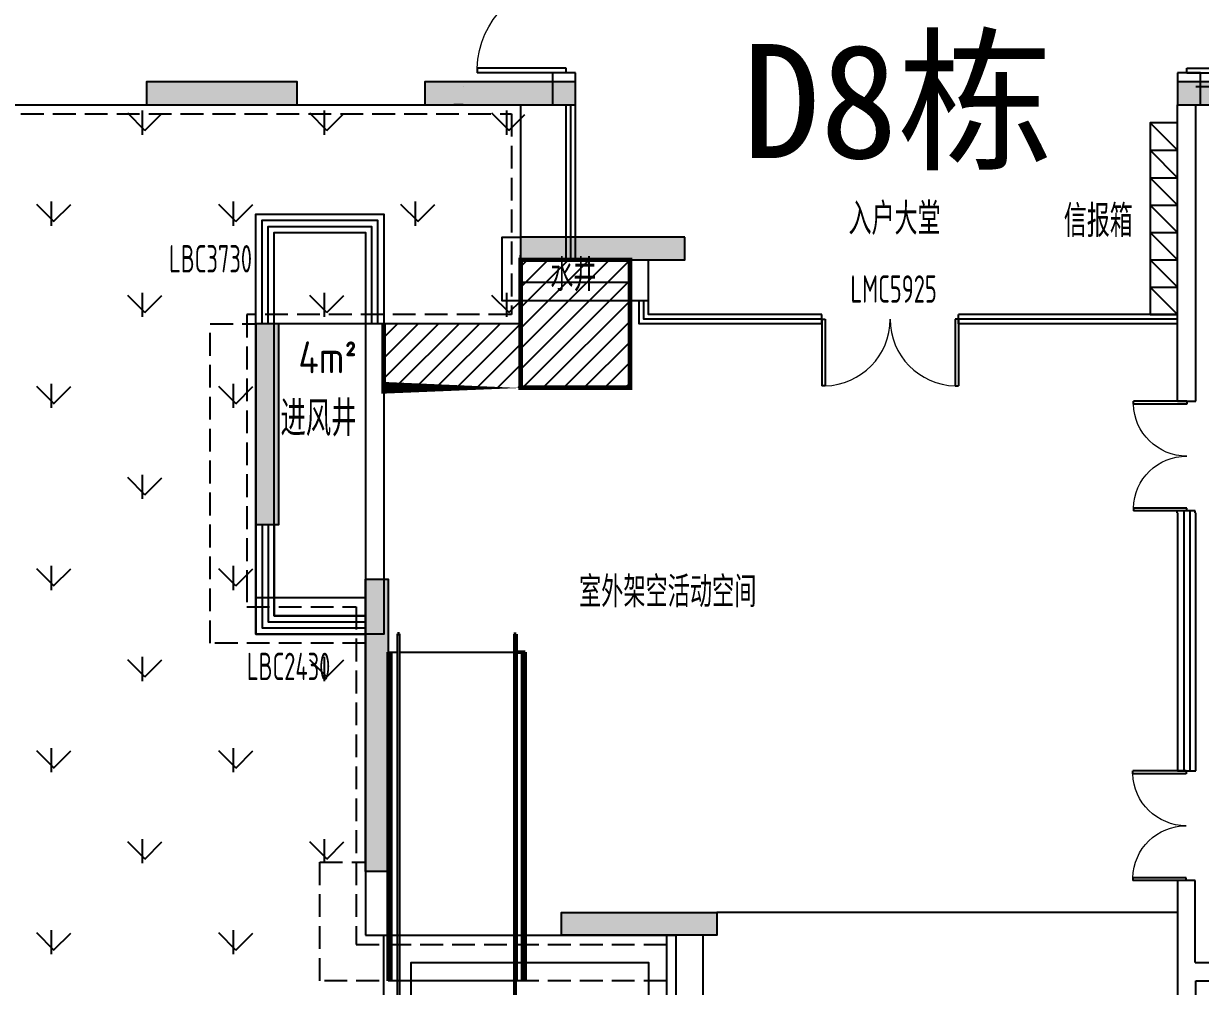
# Model space of a CAD drawing. Header units: millimetres. Extents: x 36720183 to 38160956, y 58934012 to 60388477.
# Drawn here: x 37649512 to 37662409, y 59353506 to 59364056 of the extents above; entities that cross this region are included whole.
import ezdxf

# ---------------------------------------------------------------- set-up
doc = ezdxf.new("R2010")
doc.units = ezdxf.units.MM
doc.header["$LTSCALE"] = 1000
doc.header["$MEASUREMENT"] = 0
doc.linetypes.add('DASH', pattern=[0.35, 0.25, -0.1])
doc.linetypes.add('X-A7-L1-PLAN$0$DOTE', pattern=[2.4200000000000004, 2, -0.2, 0.02, -0.2])
for name, color, linetype in [('003-核算户型面积-公摊部分轮廓', 30, 'Continuous'), ('@ 绿化', 8, 'Continuous'), ('@YL', 2, 'Continuous'), ('@扑救面填充', 8, 'Continuous'), ('C_Wall', 6, 'Continuous'), ('CURTWALL', 4, 'Continuous'), ('j-建筑提资说明', 5, 'Continuous'), ('PUB_TEXT', 7, 'Continuous'), ('RMJM - P1 - P - 120-1$0$文字说明', 7, 'Continuous'), ('TEXT', 1, 'Continuous'), ('WALL', 4, 'Continuous'), ('WINDOW', 2, 'Continuous'), ('WINDOW_TEXT', 3, 'Continuous'), ('X-A7-L1-PLAN$0$240_STAIR_R', 1, 'Continuous'), ('X-A7-L1-PLAN$0$DIM_SYMB', 3, 'Continuous'), ('X-A7-L1-PLAN$0$dote', 1, 'X-A7-L1-PLAN$0$DOTE'), ('扑救面', 2, 'Continuous'), ('沉板', 2, 'Continuous'), ('裙楼挑廊', 7, 'Continuous'), ('首层轮廓', 6, 'Continuous')]:
    doc.layers.add(name, color=color, linetype=linetype)
doc.layers.add('X-A7-L1-PLAN$0$230_Floors', color=1, linetype='Continuous', lineweight=50)
doc.layers.add('水管井及降板', color=3, linetype='Continuous', plot=False)
doc.styles.add('RMJM - P1 - P - 120-1$0$RMJM_TEXT', font='ARIAL.TTF', dxfattribs={"height": 2.5})
doc.styles.get("Standard").update_dxf_attribs({"font": 'gbenor.shx', "bigfont": 'gbcbig.shx'})

# ---------------------------------------------------------------- blocks, each defined once
blk = doc.blocks.new('gj1-0107')
at = {"layer": 'WALL', "color": 2}
for points in [[(43014777.91763943, 57649299.08326968), (43016177.8826163, 57649299.08326967), (43016177.8826163, 57644699.08317903), (43014777.91763943, 57644699.08317904)], [(43014977.91763943, 57649099.08326968), (43015977.8826163, 57649099.08326967), (43015977.8826163, 57644899.08317903), (43014977.91763943, 57644899.08317904)]]:
    blk.add_lwpolyline(points, close=True, dxfattribs=at)
at = {"layer": 'j-建筑提资说明', "color": 2, "insert": (43015242.5319606, 57647905.64062412), "char_height": 350, "width": 661.7919815480709, "attachment_point": 1}
blk.add_mtext('4m²', dxfattribs=at)
at = {"layer": 'PUB_TEXT', "color": 2}
blk.add_text('进风井', height=385.8156028368794, dxfattribs=at).set_placement((43015046.68341088, 57646867.79269774))
blk = doc.blocks.new('$DorLib2D$00000002')
for p, q in [((-0.5, -5.684341886080802e-17), (-0.5000000000000007, 0.4875)), ((-0.4750000000000007, 0.4875), (-0.5000000000000007, 0.4875)), ((-0.475, -2.842170943040401e-17), (-0.4750000000000007, 0.4875)), ((0.475, -2.842170943040401e-17), (0.4750000000000007, 0.4875)), ((0.4750000000000007, 0.4875), (0.5000000000000007, 0.4875)), ((0.5, -5.684341886080802e-17), (0.5000000000000007, 0.4875)), ((-0.5, -5.684341886080802e-17), (-0.475, -2.842170943040401e-17)), ((0.5, -5.684341886080802e-17), (0.475, -2.842170943040401e-17))]:
    blk.add_line(p, q)
at = {"lineweight": 13}
for centre, start, end in [((-0.4875, -4.263256414560601e-17), 0, 88.53071641864632), ((0.4875, -4.263256414560601e-17), 91.4692835813537, 180)]:
    blk.add_arc(centre, 0.4875, start, end, dxfattribs=at)
blk = doc.blocks.new('$DorLib2D$00000001')
for p, q in [((0.45, 0.9750000000000001), (0.5000000000000002, 0.9750000000000001)), ((0.45, 0), (0.45, 0.9750000000000001)), ((0.5, 0), (0.5, 0.9750000000000001)), ((0.5, 0), (0.45, 0))]:
    blk.add_line(p, q)
at = {"lineweight": 13}
blk.add_arc((0.475, 0), 0.975, 91.4692835813538, 180, dxfattribs=at)
blk = doc.blocks.new('wza-0112')
at = {"layer": 'X-A7-L1-PLAN$0$230_Floors'}
for p, q in [((4846713.75029368, -2268723.43919775), (4846688.752379936, -2268723.440031284)), ((4846688.980200064, -2272523.936653272), (4846688.863165648, -2268723.440027558)), ((4847989.158318815, -2268723.396656797), (4847964.160405071, -2268723.397490331)), ((4846688.795417749, -2268923.440087349), (4846588.746726249, -2268923.443654315)), ((4846588.980200206, -2272523.939732225), (4846588.869324622, -2268923.443649658)), ((4846618.610633508, -2272523.985012197), (4846618.721510486, -2268923.442585156)), ((4848058.980200176, -2272523.938808353), (4848059.091077388, -2268923.390167528)), ((4848088.980200206, -2272523.939732225), (4848089.091077418, -2268923.390167528))]:
    blk.add_line(p, q, dxfattribs=at)
at = {"layer": 'X-A7-L1-PLAN$0$240_STAIR_R'}
for points in [[(4846588.980200206, -2272523.939732225), (4846688.980200299, -2272523.939732225)], [(4846713.75029368, -2272523.939732225), (4847964.160405301, -2272523.939732225)], [(4847989.158318815, -2272523.939732225), (4848088.980200206, -2272523.939732225)]]:
    blk.add_lwpolyline(points, dxfattribs=at)
at = {"layer": 'X-A7-L1-PLAN$0$DIM_SYMB'}
blk.add_lwpolyline([(4847338.980147817, -2272634.964713962, 0, 0, 0), (4847338.851141714, -2269354.535967247, 79.99999999999997, 0, 0), (4847338.835208648, -2269054.535967433, 0, 0, 0)], format="xyseb", dxfattribs=at)
at = {"layer": 'X-A7-L1-PLAN$0$dote', "linetype": 'ByBlock'}
blk.add_line((4847964.160405071, -2268923.390167528), (4846713.75029368, -2268923.390167528), dxfattribs=at)
for points in [[(4846713.75029368, -2268723.43919775), (4846713.75029368, -2272723.208914273), (4846688.752379936, -2272723.208914273), (4846688.752379936, -2268723.440031284)], [(4847964.160405301, -2268723.397490331), (4847964.160405301, -2272723.208914273), (4847989.158318815, -2272723.208914273), (4847989.158318815, -2268723.396656797)], [(4848089.164984384, -2268923.390167528), (4847989.158318815, -2268923.390167528)]]:
    blk.add_lwpolyline(points, dxfattribs=at)
at = {"layer": 'TEXT'}
blk.add_text('上', height=350, dxfattribs=at).set_placement((4847202.125915825, -2273079.409320369))
blk = doc.blocks.new('D7D8scpm')
at = {"layer": 'C_Wall'}
h = blk.add_hatch(color=6, dxfattribs=at)
h.dxf.hatch_style = 1
h.paths.add_polyline_path([(468881.432535693, -170494.7938188463), (468881.432535693, -170294.7938188463), (469131.432535693, -170294.7938188463), (469131.432535693, -171944.7938188463), (468881.432535693, -171944.7938188463)])
h.paths.add_polyline_path([(469131.432535693, -174894.7938188538), (468881.432535693, -174894.7938188538), (468881.432535693, -174694.7938188463), (468881.432535693, -173244.7938188538), (469131.432535693, -173244.7938188538)])
h.paths.add_polyline_path([(467531.432535693, -178194.7938188463), (467281.4325356781, -178194.7938188463), (467281.4325356781, -174694.7938188463), (467531.4325356781, -174694.7938188463)])
h.paths.add_polyline_path([(464331.4325356781, -178194.7938188463), (464331.4325356781, -177294.793819271), (464581.432535693, -177294.7938188463), (464581.432535693, -177944.7938188612), (465331.4325351715, -177944.7938188463), (465331.4325351715, -178194.7938227728)])
h.paths.add_polyline_path([(464781.4326984733, -181994.7939734086), (464781.4327003509, -181794.7939601913), (465031.4327022433, -181794.7939774394), (465031.4326625466, -183994.7813482061), (464781.4326612502, -183994.7813444287)])
h.paths.add_polyline_path([(463831.4325871021, -187794.7938264161), (463581.4327234477, -187794.7938226387), (463581.432649374, -184594.7939507589), (463831.432649374, -184594.7939545214)])
h.paths.add_polyline_path([(459980.9301808625, -188494.7813088521), (459980.9301846176, -188244.7813083678), (461681.3975499272, -188244.7813481688), (461681.3975367397, -188494.7938295677), (461531.3975367397, -188494.7938258052), (461531.3975461572, -188494.7813445032)])
h.paths.add_polyline_path([(452181.3975334764, -188494.7813088521), (452181.3975372314, -188244.7813083678), (453881.8649025559, -188244.7813481688), (453881.8648893684, -188494.7938295677), (453731.8648893684, -188494.7938258052), (453731.8648987859, -188494.7813445032)])
h.paths.add_polyline_path([(450281.3974111676, -187794.7938245162), (450031.3975474685, -187794.7938245386), (450031.3975474983, -187694.7938246056), (450031.3975473642, -184594.7938245758), (450281.3975473642, -184594.7938245758)])
h.paths.add_polyline_path([(449081.4325473309, -183994.7813481912), (448831.4325460345, -183994.7813482061), (448831.4325472265, -181794.7938248888), (449081.4325472265, -181794.7938245907), (449081.4325472414, -181994.793824628)])
h.paths.add_polyline_path([(447631.4325358123, -179394.793824479), (447631.4325358123, -179144.7938222513), (447831.4325357974, -179144.7938222513), (449281.4325358123, -179144.7938222364), (449281.4325358123, -179394.793824479)])
h.paths.add_polyline_path([(452331.4325357527, -179144.7938244417), (452331.4325357527, -179394.7938266844), (450681.4325357527, -179394.7938266844), (450681.4325357378, -179144.7938244566), (450881.4325357378, -179144.7938244492)])
h.paths.add_polyline_path([(451731.4325471818, -181094.7938245609), (451731.4325471818, -180844.7938244939), (453531.4325471669, -180844.7938244939), (453531.4325471818, -181094.7938245013)])
h.paths.add_polyline_path([(460581.432535693, -179144.7938223928), (460581.432535693, -179394.793824628), (458931.432535693, -179394.793824628), (458931.4325356781, -179144.7938224003), (459131.4325356781, -179144.7938224003)])
h.paths.add_polyline_path([(462931.432535693, -179144.7938245907), (462931.432535693, -179394.7938268334), (461281.432535693, -179394.7938268334), (461281.432535693, -179144.7938246056), (461481.4325356781, -179144.7938246056)])
h.paths.add_polyline_path([(462131.4325470477, -180844.7938246354), (462131.4325470328, -181094.7938247025), (460331.4325470328, -181094.7938245907), (460331.4325470477, -180844.7938245833)])
h.paths.add_polyline_path([(458931.432535708, -176444.7938308716), (459181.432535693, -176444.7938308716), (459181.432535395, -177794.7938308343), (458679.0156917423, -177794.7938308716), (458679.0156917274, -177544.7938308716), (458931.432535693, -177544.7938308716)])
h.paths.add_polyline_path([(458931.4325412214, -171194.8063117862), (456931.432536602, -171194.8063117862), (456931.432536602, -171944.7938197702), (456731.4325382262, -171944.7938197702), (456731.1269618273, -170994.7938198149), (458931.4325412065, -170994.7938198149), (458931.4325346798, -170294.7938179225), (459181.4325346798, -170294.7938198522), (459181.4325412065, -173994.7938198596), (458931.4325412065, -173994.7938198596)])
h.paths.add_polyline_path([(462231.432535693, -170544.7938188463), (462231.432535693, -170294.7938188463), (463831.432535693, -170294.7938188314), (464031.432535693, -170294.7938188314), (464031.432535693, -170544.7938188389)])
h.paths.add_polyline_path([(454731.1269618273, -171194.8063117415), (454281.1269618124, -171194.8063117415), (454281.1269618273, -170994.8063117713), (454931.1269618124, -170994.8063117787), (454931.1269617975, -172644.8063117489), (454731.1269618124, -172644.8063117489)])
h.paths.add_polyline_path([(448931.4325353652, -169894.7938222587), (448931.4325353652, -170144.7938222587), (447631.4325354397, -170144.793821916), (447631.4325353652, -169444.7938222587), (447881.4325353652, -169444.7938222587), (447881.4325353652, -169894.7938222587)])
h.paths.add_polyline_path([(444381.4325357974, -168444.7938222885), (444631.4325357974, -168444.7938222364), (444631.4325357825, -170144.7938289568), (444381.4325357825, -170144.7938289568)])
h.paths.add_polyline_path([(440881.4325358272, -170094.7938222811), (440631.4325357974, -170094.7938222811), (440631.4325357974, -168444.7938222811), (440881.4325358272, -168444.7938222662), (440881.4325358272, -168644.7938222885)])
h.paths.add_polyline_path([(440881.4325353652, -174344.7938223854), (440881.4325353503, -174544.7938223183), (440631.4325353652, -174544.7938223854), (440631.4325353652, -172744.7938223854), (440881.4325353652, -172744.7938223854)])
h.paths.add_polyline_path([(442481.4325357974, -177194.7938222364), (442481.432535857, -177394.7938222364), (442231.4325357974, -177394.7938222364), (442231.4325362891, -174344.793825753), (442481.4325362891, -174344.793825753)])
h.paths.add_polyline_path([(447631.4325357974, -177444.7938222289), (447451.0316562355, -177444.7938222364), (447451.0316562355, -177194.7938222364), (447631.4325357974, -177194.7938222364), (447631.4325357974, -176594.7938222364), (447881.4325357974, -176594.7938222364), (447881.4325357974, -177794.7938222364), (447631.4325358123, -177794.7938222364)])
h.paths.add_polyline_path([(452331.4325357378, -177544.7938308716), (452586.1023901105, -177544.7938308716), (452586.1023901105, -177794.793830879), (452081.4325357378, -177794.7938308716), (452081.4325247258, -176244.7938228771), (452331.4325245768, -176244.7938228771)])
h.paths.add_polyline_path([(452331.4325410575, -170494.7938346267), (452081.4379157573, -170494.7938346267), (452081.43254067, -170144.793822214), (451631.4325407296, -170144.7938307077), (451631.43254067, -169894.793822214), (452331.4325412959, -169894.793822214)])
h.paths.add_polyline_path([(452081.4455944449, -170994.7938346267), (452781.4325373173, -170994.7938346267), (452781.4325377643, -171194.7938346267), (452331.4325416684, -171194.7938345298), (452331.4678628147, -172444.8063022792), (452081.4678628147, -172444.8063022792)])
at = {"layer": '沉板'}
h = blk.add_hatch(dxfattribs=at)
h.set_pattern_fill('ANSI31', color=6, scale=100)
h.set_pattern_definition([(45, (-4369789.568150148, 2066389.179377042), (-112.2532015133644, 112.2532015133644), [])])
h.paths.add_polyline_path([(451731.4329760373, -182494.7938246131), (452931.3972317725, -182494.7938245237), (452931.3972317725, -181094.7938245237), (451731.4329760373, -181094.7938272581)])
h = blk.add_hatch(dxfattribs=at)
h.set_pattern_fill('ANSI31', color=6, scale=100)
h.set_pattern_definition([(45, (-4370989.532405898, 2065689.179391436), (-112.2532015133644, 112.2532015133644), [])])
h.paths.add_polyline_path([(450231.6091901064, -182494.7938101962), (451731.4329759777, -182494.7938101292), (451731.4329760373, -181794.7938101292), (450231.6091901511, -181794.7938128412)])
at = {"color": 6}
for p, q in [((458631.3972191066, -179594.8063027859), (458931.3972191066, -179894.8063021228)), ((458631.3972191066, -179894.8063021228), (458931.3972191066, -180194.8063021228)), ((458631.3972191066, -179894.8063021228), (458931.3972191066, -179894.8063021228)), ((458631.3972191066, -180194.8063021228), (458931.3972191066, -180494.8063021451)), ((458631.3972191066, -180194.8063021228), (458931.3972191066, -180194.8063021228)), ((458631.3972191066, -180494.8063024655), (458931.3972191066, -180794.8063021451)), ((458631.3972191066, -180494.8063024655), (458931.3972191066, -180494.8063021451)), ((458631.3972191066, -180794.8063021451), (458931.3972191066, -181094.8063021451)), ((458631.3972191066, -180794.8063021451), (458931.3972191066, -180794.8063021451)), ((458631.3972191066, -181094.8063021451), (458931.3972191066, -181394.8063021451)), ((458631.3972191066, -181094.8063021451), (458931.3972191066, -181094.8063021451)), ((458631.3972191066, -181394.8063021451), (458931.3972191066, -181694.8063021451)), ((458631.3972191066, -181394.8063021451), (458931.3972191066, -181394.8063021451))]:
    blk.add_line(p, q, dxfattribs=at)
blk.add_lwpolyline([(458931.3972191066, -179594.8063021004), (458631.3972191066, -179594.8063027859), (458631.3972191066, -181694.8063021451), (458931.3972191066, -181694.8063021451), (458931.3972191066, -179594.8063021004)], dxfattribs=at)
at = {"layer": 'C_Wall', "color": 6}
for points in [[(447831.4325357974, -179144.7938222513), (447631.4325358123, -179144.7938222513), (447631.4325358123, -179394.793824479), (449281.4325358123, -179394.793824479), (449281.4325358123, -179144.7938222364), (447831.4325357974, -179144.7938222513)], [(450881.4325357378, -179144.7938244492), (450681.4325357378, -179144.7938244566), (450681.4325357527, -179394.7938266844), (452331.4325357527, -179394.7938266844), (452331.4325357527, -179144.7938244417), (450881.4325357378, -179144.7938244566)], [(459131.4325356781, -179144.7938224003), (458931.4325356781, -179144.7938224003), (458931.432535693, -179394.793824628), (460581.432535693, -179394.793824628), (460581.432535693, -179144.7938223928), (459131.4325356781, -179144.7938224003)], [(453531.4325471669, -180844.7938244939), (451731.4325471818, -180844.7938244939), (451731.4325471818, -181094.7938245609), (453531.4325471818, -181094.7938245013)], [(448831.4325460345, -183994.7813482061), (449081.4325473309, -183994.7813481912), (449081.4325472265, -181994.793824628), (449081.4325472414, -181994.793824628), (449081.4325472265, -181794.7938245907), (448831.4325472265, -181794.7938248888)], [(450031.3975473642, -184594.7938245758), (450281.3975473642, -184594.7938245758), (450281.3974111676, -187794.7939740047), (450281.3974111378, -187794.7938245162), (450031.3975474685, -187794.7938245386), (450031.3975474983, -187694.7938246056), (450031.3975474983, -187694.7938245833)], [(452181.3975334764, -188494.7813088521), (452181.3975372314, -188244.7813083678), (453881.8649025559, -188244.7813481688), (453881.8648893684, -188494.7938295677), (453731.8648893684, -188494.7938258052), (453731.8648987859, -188494.7813445032)]]:
    blk.add_lwpolyline(points, close=True, dxfattribs=at)
at = {"layer": 'CURTWALL', "color": 6}
for p, q in [((458931.5384944677, -183865.9554651305), (458931.5384847224, -186694.8305657804)), ((458998.2051611841, -183844.8261907846), (458998.2051556408, -186694.8305657879)), ((459064.8718278855, -183844.8261907846), (459064.8718173504, -186694.8305657879)), ((459131.5384729058, -186694.830565773), (459131.5384944677, -183865.9554651305)), ((458931.5384842306, -186694.8305657879), (459131.5384718478, -186694.8305657804)), ((459124.5384717137, -187894.8308782801), (458924.5384842306, -187894.8308782801)), ((458931.4363658577, -187894.8308782727), (458931.4363860041, -189394.7790127993)), ((459124.5384938866, -188794.7789482251), (459124.5384676903, -187894.8308782727))]:
    blk.add_line(p, q, dxfattribs=at)
at = {"layer": 'WALL', "color": 6}
for p, q in [((452331.4325415939, -179044.7938244417), (452081.4325414151, -179044.7938244417)), ((452081.4325414151, -179044.7938244417), (452081.4325414151, -179394.8149436191)), ((452331.4325415939, -179394.8130234629), (452331.4325415939, -179044.7938244417)), ((459181.4325414151, -179044.7938244417), (458931.4325412214, -179044.7938244417)), ((458931.4325412214, -179044.7938244417), (458931.4325412214, -179194.8063062429)), ((459181.4325414151, -179394.8063064814), (459181.4325414151, -179044.7938244417)), ((451101.0222646892, -179194.806303218), (451101.0222646892, -179194.806303218)), ((459131.3972200751, -179194.7789798081), (460161.8074977398, -179194.77898027)), ((459131.5384952873, -179194.7789920643), (464831.5385216922, -179194.7789920717)), ((451101.0222646892, -179394.8063031659), (451001.022264123, -179394.8063031659)), ((451112.8538425565, -179394.8063054979), (452231.4325419664, -179394.8063054979)), ((458931.5385230482, -182644.8265045807), (458931.5385019183, -179394.7789498493)), ((459031.4325417876, -179394.8063064292), (459181.4325414151, -179394.8063064814)), ((459131.5385019183, -179394.7789485455), (464831.5385264456, -179394.7789485529)), ((459131.5385230482, -182644.8265032768), (459131.5385019183, -179394.7789485455)), ((453131.3972317725, -181544.7938245162), (453131.3972317725, -181094.7938245162)), ((458931.5385123491, -182644.8265032843), (459131.5385228992, -182644.8265032768)), ((459124.5385209024, -183844.8261907846), (458924.5385123491, -183844.8261907846)), ((458924.5385028422, -183844.826190792), (458924.5384944677, -183865.9554651305)), ((459124.5384944677, -183865.9554651305), (459124.5385068506, -183844.826190792)), ((459124.5384938866, -188794.7789482251), (463581.537378028, -188794.7789482027)), ((459131.4363848567, -188994.7790128589), (463731.5373312235, -188994.7789722309)), ((459131.4363848567, -189394.7788689286), (459131.4363848567, -188994.7790128589))]:
    blk.add_line(p, q, dxfattribs=at)
for points in [[(453131.3972317725, -181544.7938245162), (451531.3972317725, -181544.7938245162), (451531.3972317725, -180844.7938244939), (451731.4329763204, -180844.7938245609)], [(452931.3972317725, -181094.7938245162), (452931.3972317725, -181344.7938245162), (451731.3972317725, -181344.7938245162), (451731.3972317725, -181044.7938245609), (451731.4329762608, -181044.7938245609)], [(448831.6442132592, -183994.7813482061), (448831.6442132592, -181794.7938101366)], [(449031.6442132592, -183994.7813481987), (449031.6442132592, -181794.7938101366)], [(450031.6091901362, -181794.7938101366), (450031.6091901362, -184994.6959575564), (450031.3975473791, -184994.6959575564)], [(450231.6091901362, -181794.7938101366), (450231.6091901362, -185194.6959575564), (450031.3975473866, -185194.6959575564)], [(453331.4329771399, -188494.7938132212), (453331.4329771399, -190094.8063074499), (453331.4329771399, -190194.8063074499), (454431.4329771399, -190194.8063074499), (454431.4329771399, -189894.8063074499), (453731.432977438, -189894.8063074499), (453731.4329776764, -188494.8063069806)], [(453331.4329771399, -188494.8063052371), (453331.4329771399, -190094.8187994659), (453331.4329771399, -190194.8187994659), (454431.4329771399, -190194.8187994659), (454431.4329771399, -189894.8187994659), (453731.432977438, -189894.8187994659), (453731.4329776615, -188494.8187989965)]]:
    blk.add_lwpolyline(points, dxfattribs=at)
at = {"layer": 'WINDOW', "color": 6}
for p, q in [((452231.4678627849, -180794.7938265875), (452231.4678627849, -179594.7938266397)), ((455031.3972317725, -181794.8063021451), (455031.3972317725, -181694.8063021451)), ((456531.3972317725, -181794.8063021451), (456531.3972317725, -181694.8063021451)), ((455779.6858273894, -181794.8063021451), (455783.1086361557, -181794.8063021451))]:
    blk.add_line(p, q, dxfattribs=at)
for points in [[(452231.4325415939, -181094.7813457027), (452231.4325415939, -179394.7938266844)], [(452281.4325415939, -181094.7813457027), (452281.4325415939, -179394.7938266844)], [(452331.4325415939, -181094.7813457027), (452331.4325415939, -179394.7938266844)], [(448831.5442132652, -181794.7938086763), (448831.5442132726, -180594.5958669111), (450231.7091901302, -180594.595866926), (450231.7091901302, -181794.7938092127)], [(448898.2442132607, -181794.7938086763), (448898.2442132682, -180661.2958669141), (450165.0091901347, -180661.2958669215), (450165.0091901347, -181794.7938092127)], [(448964.9442132637, -181794.7938086763), (448964.9442132711, -180727.9958669171), (450098.3091901317, -180727.9958669245), (450098.3091901317, -181794.7938092127)], [(449031.6442132592, -181794.7938086763), (449031.6442132741, -180794.6958669126), (450031.6091901362, -180794.6958669201), (450031.6091901362, -181794.7938092127)], [(455031.3972317725, -181794.8063021451), (453031.3972317725, -181794.8063021451), (453031.3972317725, -181544.7938245162)], [(455031.3972317725, -181744.8063021451), (453081.3972317725, -181744.8063021451), (453081.3972317725, -181544.7938245162)], [(455031.3972317725, -181694.8063021451), (453131.3972317725, -181694.8063021451), (453131.3972317725, -181544.7938245162)], [(458924.5385168791, -181694.8063021451), (456531.3972317725, -181694.8063021451)], [(455783.1086361557, -181794.8063021451), (455779.6858273894, -181794.8063021451)], [(458924.538517192, -181744.8063021451), (456531.3972317725, -181744.8063021451)], [(458924.5385175198, -181794.8063021451), (456531.3972317725, -181794.8063021451)], [(448831.5442132652, -183994.7813481987), (448831.5442132652, -185194.7959575504), (450031.6091901287, -185194.7959575579)], [(448898.2442132607, -183994.7813481987), (448898.2442132607, -185128.0959575474), (450031.6091901287, -185128.0959575623)], [(448964.9442132637, -183994.7813481987), (448964.9442132637, -185061.3959575519), (450031.6091901287, -185061.3959575593)], [(449031.6442132592, -183994.7813481987), (449031.6442132592, -184994.6959575489), (450031.6091901362, -184994.6959575564)]]:
    blk.add_lwpolyline(points, dxfattribs=at)
at = {"layer": '水管井及降板', "color": 6, "ltscale": 0.5, "const_width": 50}
for points in [[(451731.4329760373, -182494.7938246131), (452931.3972317725, -182494.7938245237), (452931.3972317725, -181094.7938245237), (451731.4329760373, -181094.7938272581), (451731.4329760373, -182494.7938246131)], [(450231.6091901064, -182494.7938102186), (451731.4329759777, -182494.7938101292), (451731.4329760373, -181794.7938101292), (450231.6091901511, -181794.7938128635), (450231.6091901064, -182494.7938102186)]]:
    blk.add_lwpolyline(points, dxfattribs=at)
at = {"layer": '首层轮廓', "color": 6}
for p, q in [((446006.4329646528, -179394.7938109115), (451731.4329767674, -179394.7938266844)), ((451731.4329767674, -179394.7938266844), (451731.4329760373, -181794.7938101292)), ((451731.4329760373, -181794.7938101292), (448831.4329759926, -181794.7938085645)), ((448831.4329759926, -181794.7938085645), (448831.4329759926, -184594.7938134372)), ((448831.4329759926, -184594.7938134372), (448831.4329759926, -184794.7938134372)), ((448831.4329759926, -184794.7938134372), (450031.3979761451, -184794.7938133851)), ((450031.3979761451, -184794.7938133851), (450031.3979761451, -188494.7938131094)), ((458931.4363705516, -188244.7812530398), (453881.4713257998, -188244.7809867486)), ((450031.3979761451, -188494.7938131094), (453331.4329766184, -188494.8063069806)), ((453331.4329766184, -188494.8063069806), (453331.4329771399, -190194.8063074499))]:
    blk.add_line(p, q, dxfattribs=at)
at = {"layer": '首层轮廓', "color": 6, "linetype": 'DASH'}
blk.add_line((449531.4325538874, -187694.7938135266), (450031.3975474983, -187694.7938135043), dxfattribs=at)
for points in [[(440531.4325475842, -174644.7647498101), (440531.4325475842, -174644.7761620805), (442131.4325005114, -174645.0587519258), (442131.4325504303, -177494.7938225269), (445906.4325481206, -177494.7938114479), (445906.4325481206, -179494.7938106358), (451631.4325601906, -179494.7938264087), (451631.43255952, -181694.793810077), (448731.4325594455, -181694.7938085124), (448731.4325594455, -184594.7938134372), (448731.4325594455, -184894.7938134447), (449931.3975595981, -184894.7938133851), (449931.3975595981, -188594.7934345081), (453331.4325533956, -188594.806060873)], [(450031.397547394, -185294.7938133851), (448331.4325529635, -185294.7938136235), (448331.4325529635, -181794.7938101292), (448831.4325523973, -181794.7938101292)], [(453331.4325533658, -188494.7813352942), (453331.4325526953, -188994.7938133404), (449531.4325538874, -188994.7938135713), (449531.4325538874, -187694.7938135266)]]:
    blk.add_lwpolyline(points, dxfattribs=at)
at = {"layer": '003-核算户型面积-公摊部分轮廓', "color": 6, "xscale": -1}
blk.add_blockref('wza-0112', (5298370.242790624, 2083529.145918742), dxfattribs=at)
at = {"layer": 'WINDOW', "color": 6}
for name, p, xscale, yscale, zscale, rotation in [('$DorLib2D$00000001', (452231.4325419664, -178544.7938244417), -1000, 1000, 1000, 90), ('$DorLib2D$00000001', (459031.4325417876, -178544.7938244417), 1000, 1000, 1000, 270), ('$DorLib2D$00000002', (455781.3972317725, -181744.8063021451), 1500, 1500, -1500, 180), ('$DorLib2D$00000002', (459031.5384944677, -183244.8263000101), -1200, 1200, 1200, 90), ('$DorLib2D$00000002', (459024.5384944677, -187294.8306213021), -1200, 1200, 1200, 90)]:
    blk.add_blockref(name, p, dxfattribs=dict(at, xscale=xscale, yscale=yscale, zscale=zscale, rotation=rotation))
at = {"layer": 'j-建筑提资说明', "color": 6, "insert": (449296.2585344315, -181988.1385124698), "char_height": 350, "width": 661.7919815480709, "attachment_point": 1}
blk.add_mtext('4m²', dxfattribs=at)
at = {"layer": 'PUB_TEXT', "color": 6}
for s, height, p in [('进风井', 385.8156028368794, (449100.4099847078, -183025.9864388555)), ('室外架空活动空间', 337.5886524822695, (452371.6048548967, -184901.2727002129))]:
    blk.add_text(s, height=height, dxfattribs=at).set_placement(p)
at = {"layer": 'RMJM - P1 - P - 120-1$0$文字说明', "color": 6, "insert": (457568.9379652888, -178730.5713647529), "char_height": 1250, "width": 25500, "attachment_point": 3, "style": 'RMJM - P1 - P - 120-1$0$RMJM_TEXT'}
blk.add_mtext('{\\fSimSun|b0|i0|c134|p2;D8栋}', dxfattribs=at)
at = {"layer": 'TEXT', "color": 6}
for s, p in [('入户大堂', (455325.2695752978, -180819.8640546128)), ('信报箱', (457683.833560437, -180844.2266961187)), ('水井', (452056.9797564596, -181436.6689454019))]:
    blk.add_text(s, height=350, dxfattribs=at).set_placement(p)
at = {"layer": 'WINDOW_TEXT', "color": 6, "width": 0.7}
for s, p in [('LBC3730', (447879.0720890164, -181233.218532443)), ('LMC5925', (455345.756636247, -181564.1476576775)), ('LBC2430', (448731.8534261361, -185699.6403793991))]:
    blk.add_text(s, height=300, dxfattribs=at).set_placement(p)

msp = doc.modelspace()

# ---------------------------------------------------------------- hatches: boundary and pattern name
at = {"layer": '@ 绿化', "linetype": 'Continuous'}
h = msp.add_hatch(dxfattribs=at)
h.set_pattern_fill('GRASS', color=256, scale=500, style=0)
h.set_pattern_definition([(90, (0, 0), (-997.7954749999999, 997.7954750000001), [264.58066, -1731.01015]), (45, (0, 0), (-997.7961550815103, 997.7961550815104), [264.58066, -1146.51615]), (135, (0, 0), (-997.7961550815104, -997.7961550815103), [264.58066, -1146.51615])])
edge = h.paths.add_edge_path()
edge.add_line((37634148.62668905, 59348155.55973378), (37634148.62668973, 59349466.77574962))
edge.add_line((37634148.62668973, 59349466.77574962), (37634148.62668973, 59352466.88659088))
edge.add_line((37634148.62668973, 59352466.88659088), (37634118.62668969, 59352466.88659091))
edge.add_line((37634118.62668969, 59352466.88659091), (37634118.62668969, 59353566.88659071))
edge.add_line((37634118.62668969, 59353566.88659071), (37634348.84534182, 59353566.88659124))
edge.add_line((37634348.84534182, 59353566.88659124), (37634348.84535401, 59357566.88659049))
edge.add_line((37634348.84535401, 59357566.88659049), (37635548.84534285, 59357566.88659049))
edge.add_line((37635548.84534285, 59357566.88659049), (37635548.84534367, 59360766.88659007))
edge.add_line((37635548.84534367, 59360766.88659007), (37632748.84534373, 59360566.88659052))
edge.add_line((37632748.84534373, 59360566.88659052), (37632748.8453542, 59363166.88659044))
edge.add_line((37632748.8453542, 59363166.88659044), (37638373.8453545, 59363166.88659044))
edge.add_line((37638373.8453545, 59363166.88659044), (37638373.8453545, 59364715.77725463))
edge.add_line((37638373.8453545, 59364715.77725463), (37649233.84535456, 59364715.77725463))
edge.add_line((37649233.84535456, 59364715.77725463), (37649233.84535456, 59363166.88659053))
edge.add_line((37649233.84535456, 59363166.88659053), (37655008.84536038, 59363166.88659503))
edge.add_line((37655008.84536038, 59363166.88659503), (37654958.8453651, 59360766.88659403))
edge.add_line((37654958.8453651, 59360766.88659403), (37652058.84536579, 59360766.88659527))
edge.add_line((37652058.84536579, 59360766.88659527), (37652058.84536433, 59357566.88659048))
edge.add_line((37652058.84536433, 59357566.88659048), (37653458.84534916, 59357566.886531))
edge.add_line((37653458.84534916, 59357566.886531), (37653458.84534916, 59354066.88659082))
edge.add_line((37653458.84534916, 59354066.88659082), (37653458.85206821, 59354066.88659085))
edge.add_line((37653458.85206821, 59354066.88659085), (37653458.85206819, 59351161.33811913))
edge.add_arc((37654939.00250092, 59341429.2763015), 9843.976459019052, 98.64784930710692, 149.2456542085928)
edge.add_arc((37640065.35315012, 59335155.55973382), 13000.00000025028, 60.43643674669939, 88.45529000851052)
edge.add_line((37640415.79427255, 59348150.83545334), (37633994.98937979, 59348155.55973407))
at = {"layer": '@扑救面填充'}
h = msp.add_hatch(dxfattribs=at)
h.set_pattern_fill('ANSI31', color=256, scale=150)
h.set_pattern_definition([(45, (0, 0), (-168.3798022700466, 168.3798022700466), [])])
edge = h.paths.add_edge_path()
edge.add_line((37601587.26540875, 59340165.63562229), (37662164.92799149, 59340172.81545824))
edge.add_line((37662164.92799149, 59340172.81545824), (37662158.84533176, 59348155.55973407))
edge.add_line((37662158.84533176, 59348155.55973407), (37609587.26540875, 59348155.55973407))
edge.add_line((37609587.26540875, 59348155.55973407), (37609587.26540875, 59381128.6630989))
edge.add_line((37609587.26540875, 59381128.6630989), (37601587.26540875, 59381128.6630989))
edge.add_line((37601587.26540875, 59381128.6630989), (37601587.26540875, 59340165.63562229))
edge.add_line((37601587.26540875, 59340165.63562229), (37662164.92799149, 59340172.81545824))

# ---------------------------------------------------------------- linework, layer by layer
at = {"layer": '@YL', "color": 8}
msp.add_lwpolyline([(37653758.55428284, 59351173.64456643), (37653758.55428284, 59353766.86137926), (37656358.7046429, 59353766.88404275), (37656358.70470908, 59352166.88662738), (37661865.743219, 59352166.88664424), (37661865.74322005, 59348466.32454358), (37653758.8312222, 59348466.32454358), (37653758.64360037, 59351166.34537423)], dxfattribs=at)
at = {"layer": '扑救面'}
msp.add_lwpolyline([(37653458.55428284, 59349716.09562163), (37653458.55428284, 59354066.8587644), (37656658.70463049, 59354066.88665763), (37656658.70469667, 59352466.88662829), (37662165.74321891, 59352466.88664516), (37662165.74322014, 59348166.32454358), (37653458.85206819, 59348166.32454358), (37653458.64360109, 59351166.32452752), (37653458.64360109, 59351166.32452752)], dxfattribs=at)

# ---------------------------------------------------------------- block references
msp.add_blockref('D7D8scpm', (37203227.30683729, 59542561.65308943))
at = {"layer": '裙楼挑廊', "color": 0}
msp.add_blockref('gj1-0107', (-5362719.037007101, 1712667.888802275), dxfattribs=at)

doc.saveas('drawing.dxf')
